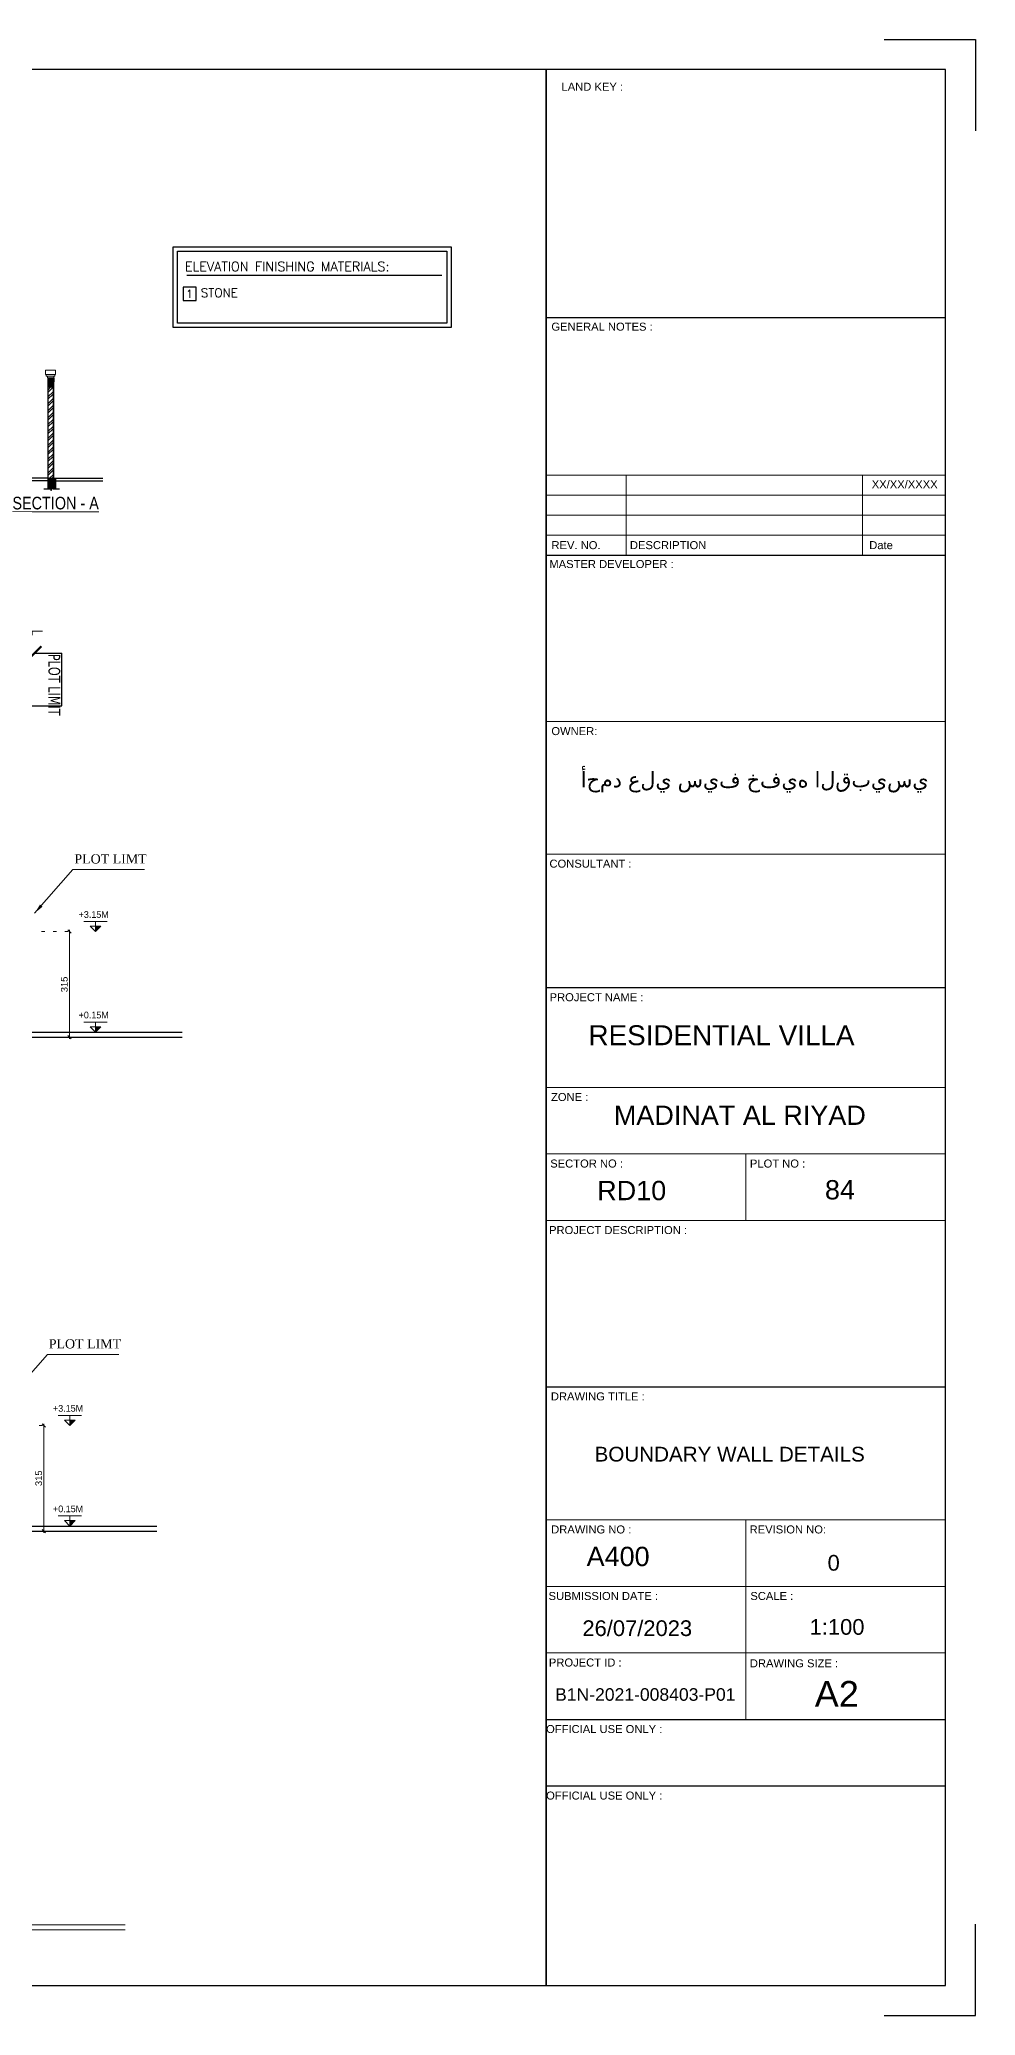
# Model space of a CAD drawing. Header units: millimetres. Extents: x -11627 to -10952, y 10244 to 10588.
# Drawn here: x -11457.9 to -11430, y 10373.9 to 10432.8 of the extents above; entities that cross this region are included whole.
import ezdxf
from ezdxf.enums import TextEntityAlignment as Align

# ---------------------------------------------------------------- set-up
doc = ezdxf.new("R2010")
doc.units = ezdxf.units.MM
doc.header["$PDMODE"] = 35
doc.linetypes.add('DOT', pattern=[0.25, 0, -0.25])
doc.layers.get('0').update_dxf_attribs({"lineweight": 5})
doc.layers.get('DEFPOINTS').update_dxf_attribs({"lineweight": 5})
for name, color, linetype in [('A-ELEV 01', 7, 'Continuous'), ('A-PLOT LIMIT', 1, 'Continuous'), ('ELE', 8, 'Continuous'), ('elev', 42, 'Continuous'), ('FRAME', 3, 'Continuous'), ('INSERT TEXT', 1, 'Continuous')]:
    doc.layers.add(name, color=color, linetype=linetype)
for name, color, linetype, lineweight in [('A-GEN DIMS INTERNAL', 86, 'Continuous', 5), ('A-LEVEL TAG', 23, 'Continuous', 9), ('BORDER A1', 7, 'Continuous', 100), ('DIM IN', 191, 'Continuous', 5), ('elev.', 42, 'Continuous', 5), ('HATCH', 8, 'Continuous', 0), ('IN LINE', 7, 'Continuous', 20), ('Notes', 32, 'Continuous', 5), ('TEXT', 30, 'Continuous', 9), ('Title Block', 7, 'Continuous', 0), ('WALL', 7, 'Continuous', 25)]:
    doc.layers.add(name, color=color, linetype=linetype, lineweight=lineweight)
doc.styles.add('Arcan Template Sheet A1$0$banda$0$BANDA AD-0705$0$ZFP', font='')
doc.styles.add('DIMTEXT', font='romans.shx', dxfattribs={"width": 0.75})
doc.styles.add('EUROROMAN', font='eur_____.pfb', dxfattribs={"width": 0.8, "height": 0.2})
doc.styles.add('Finish-Square', font='ROMANS.shx', dxfattribs={"height": 0.2})
doc.styles.add('frame', font='verdana.ttf', dxfattribs={"width": 5})
doc.styles.add('GROUND FLOOR XREF - option 3$0$STYLE1', font='arial.ttf', dxfattribs={"height": 0.2})
doc.styles.add('ROMANS', font='romans.shx', dxfattribs={"width": 0.85})
doc.styles.add('SIMPLEX', font='romans.shx', dxfattribs={"width": 0.75})
doc.styles.add('STYLE1', font='swissc.ttf')
doc.styles.add('STYLE2', font='times.ttf', dxfattribs={"height": 0.25})
doc.styles.add('T20', font='ROMANS.SHX', dxfattribs={"height": 2})
doc.styles.add('T25', font='ROMANS.SHX', dxfattribs={"height": 2.5})
doc.styles.get('Arcan Template Sheet A1$0$banda$0$BANDA AD-0705$0$ZFP').set_extended_font_data('Swis721 BT')
doc.dimstyles.new('D100', dxfattribs={"dimtxt": 0.2, "dimasz": 0.1, "dimexe": 0.18, "dimexo": 0.0625, "dimgap": 0.1, "dimtad": 1, "dimzin": 0, "dimdsep": 46, "dimtxsty": 'SIMPLEX', "dimblk": 'DOT1', "dimcen": 0.1, "dimse1": 1, "dimse2": 1, "dimclrd": 256, "dimclre": 256, "dimclrt": 256, "dimadec": 0, "dimazin": 0, "dimtfac": 5, "dimtix": 1, "dimtmove": 2, "dimatfit": 3, "dimfxl": 1, "dimtolj": 1, "dimtzin": 0, "dimlwd": -1, "dimlwe": -1, "dimarcsym": 0})
doc.dimstyles.new('DIM 100', dxfattribs={"dimtxt": 0.2, "dimasz": 0.1, "dimexe": 0.15, "dimexo": 0.2, "dimgap": 0.05, "dimtad": 1, "dimdec": 0, "dimlfac": 100, "dimzin": 1, "dimdsep": 46, "dimtxsty": 'GROUND FLOOR XREF - option 3$0$STYLE1', "dimblk": 'OBLIQUE', "dimcen": 0.02, "dimdle": 0.05, "dimclrd": 256, "dimclre": 6, "dimclrt": 3, "dimadec": 1, "dimazin": 0, "dimtfac": 0.9, "dimtdec": 0, "dimtix": 1, "dimtofl": 0, "dimtmove": 2, "dimatfit": 3, "dimldrblk": 'ARCHTICK', "dimfxl": 1, "dimtolj": 1, "dimtzin": 12, "dimlwd": -1, "dimlwe": -1, "dimarcsym": 0})
doc.dimstyles.new('DIM 100 AX', dxfattribs={"dimtxt": 0.23, "dimasz": 0.1, "dimexe": 0.15, "dimexo": 0.2, "dimgap": 0.05, "dimtad": 1, "dimdec": 0, "dimlfac": 100, "dimrnd": 5, "dimzin": 1, "dimdsep": 46, "dimtxsty": 'ROMANS', "dimblk": 'OBLIQUE', "dimcen": 0.02, "dimdle": 0.05, "dimclrd": 256, "dimclre": 6, "dimclrt": 3, "dimadec": 1, "dimazin": 0, "dimtfac": 0.9, "dimtdec": 0, "dimtix": 1, "dimtofl": 0, "dimtmove": 2, "dimatfit": 3, "dimldrblk": 'ARCHTICK', "dimfxl": 1, "dimtolj": 1, "dimtzin": 12, "dimlwd": -1, "dimlwe": -1, "dimarcsym": 0})

# ---------------------------------------------------------------- blocks, each defined once
blk = doc.blocks.new('_Oblique')
at = {"color": 0, "linetype": 'ByBlock', "lineweight": -2}
blk.add_line((-0.5, -0.5), (0.5, 0.5), dxfattribs=at)
blk = doc.blocks.new('*D471')
at = {"layer": 'A-GEN DIMS INTERNAL', "color": 6, "linetype": 'DOT', "transparency": 16777216}
for p, q in [((-11457.82962768677, 10406.2044584341), (-11456.84158199148, 10406.2044584341)), ((-11457.82962768677, 10403.0544584341), (-11456.84158199148, 10403.0544584341))]:
    blk.add_line(p, q, dxfattribs=at)
at = {"layer": 'A-GEN DIMS INTERNAL', "transparency": 16777216}
blk.add_line((-11456.99158199148, 10406.2544584341), (-11456.99158199148, 10403.0044584341), dxfattribs=at)
at = {"layer": 'DEFPOINTS', "color": 0, "transparency": 16777216}
for p in [(-11458.02962768677, 10406.2044584341), (-11458.02962768677, 10403.0544584341), (-11456.99158199148, 10403.0544584341)]:
    blk.add_point(p, dxfattribs=at)
at = {"layer": 'A-GEN DIMS INTERNAL', "transparency": 16777216, "xscale": 0.1, "yscale": 0.1, "zscale": 0.1}
for p, rotation in [((-11456.99158199148, 10406.2044584341), 90), ((-11456.99158199148, 10403.0544584341), 270)]:
    blk.add_blockref('_Oblique', p, dxfattribs=dict(at, rotation=rotation))
at = {"layer": 'A-GEN DIMS INTERNAL', "color": 3, "transparency": 16777216, "insert": (-11457.14376480185, 10404.6294584341), "char_height": 0.2, "attachment_point": 5, "rotation": 90, "style": 'GROUND FLOOR XREF - option 3$0$STYLE1'}
blk.add_mtext('\\A1;315', dxfattribs=at)
blk = doc.blocks.new('_ArchTick')
at = {"color": 0, "linetype": 'ByBlock', "const_width": 0.15}
blk.add_lwpolyline([(-0.5, -0.5), (0.5, 0.5)], dxfattribs=at)
blk = doc.blocks.new('LVL')
for p, q in [((-0.627086332190359, 0.3011678838451814), (0.06628280181503499, 0.3011678838451814)), ((-0.1210081330151809, 0.1593936321724811), (-0.4397953973601432, 0.1593936321724811)), ((-0.280401765187662, 0), (-0.4397953973601432, 0.1593936321724811)), ((-0.280401765187662, 0), (-0.280401765187662, 0.3011678838451814)), ((-0.280401765187662, 0), (-0.1210081330151809, 0.1593936321724811))]:
    blk.add_line(p, q)
blk.add_lwpolyline([(-0.4397953973601432, 0.1593936321724811), (-0.280401765187662, 0.1593936321724811), (-0.280401765187662, 0), (-0.4397953973601432, 0.1593936321724811)])
blk.add_solid([(-0.1210081330151809, 0.1593936321724811), (-0.280401765187662, 0.1593936321724811), (-0.280401765187662, 0)])
blk = doc.blocks.new('*D476')
at = {"layer": 'A-GEN DIMS INTERNAL', "color": 6, "linetype": 'DOT', "transparency": 16777216}
for p, q in [((-11458.5935197188, 10391.4693261734), (-11457.60547402353, 10391.4693261734)), ((-11458.5935197188, 10388.3193261734), (-11457.60547402353, 10388.3193261734))]:
    blk.add_line(p, q, dxfattribs=at)
at = {"layer": 'A-GEN DIMS INTERNAL', "transparency": 16777216}
blk.add_line((-11457.75547402353, 10391.5193261734), (-11457.75547402353, 10388.2693261734), dxfattribs=at)
at = {"layer": 'DEFPOINTS', "color": 0, "transparency": 16777216}
for p in [(-11458.79351971881, 10391.4693261734), (-11458.79351971881, 10388.3193261734), (-11457.75547402353, 10388.3193261734)]:
    blk.add_point(p, dxfattribs=at)
at = {"layer": 'A-GEN DIMS INTERNAL', "transparency": 16777216, "xscale": 0.1, "yscale": 0.1, "zscale": 0.1}
for p, rotation in [((-11457.75547402353, 10391.4693261734), 90), ((-11457.75547402353, 10388.3193261734), 270)]:
    blk.add_blockref('_Oblique', p, dxfattribs=dict(at, rotation=rotation))
at = {"layer": 'A-GEN DIMS INTERNAL', "color": 3, "transparency": 16777216, "insert": (-11457.90765683389, 10389.8943261734), "char_height": 0.2, "attachment_point": 5, "rotation": 90, "style": 'GROUND FLOOR XREF - option 3$0$STYLE1'}
blk.add_mtext('\\A1;315', dxfattribs=at)
blk = doc.blocks.new('DOT1')
at = {"color": 0}
for p, q in [((0, -2), (0, 1.999999999999998)), ((-2, -1.8e-15), (2, 0))]:
    blk.add_line(p, q, dxfattribs=at)
blk.add_circle((0, 0), 0.5401551902498528, dxfattribs=at)
blk = doc.blocks.new('ADM FRAME-A2')
at = {"layer": 'BORDER A1', "lineweight": 30}
blk.add_line((-11.55720879191338, 35.95839519923442), (-3.539249375363141, 35.95839519923442), dxfattribs=at)
at = {"layer": 'BORDER A1', "lineweight": 25}
for p, q in [((-11.55720879191338, 31.18808620915088), (-3.54175763401949, 31.18808620915088)), ((-11.55720879191338, 22.50196350788814), (-3.539249375363141, 22.50196350788814)), ((-11.55720879191338, 14.48400409133791), (-3.539249375363141, 14.48400409133791)), ((-11.55720879191338, 7.802371244212708), (-3.539249375363141, 7.802371244212708)), ((-11.55720879191333, 7.802371244212708), (-3.539249375363084, 7.802371244212708)), ((-11.55720879191333, 6.466044674787668), (-3.539249375363084, 6.466044674787668))]:
    blk.add_line(p, q, dxfattribs=at)
for points in [[(-4.77085482391854, 41.54461712219495), (-2.937902419121855, 41.54461712219495), (-2.937902419121855, 39.71166471725722)], [(-4.77085482391854, 1.855718010271261), (-2.937902419121855, 1.855718010271261), (-2.937902419121855, 3.688670415208946)]]:
    blk.add_lwpolyline(points, dxfattribs=at)
for points in [[(-58.52908770720353, 2.457064966512547), (-11.55720879191338, 2.457064966512547), (-11.55720879191338, 40.94327016595368), (-58.52908770720353, 40.94327016595368)], [(-3.539249375363141, 2.457064966512547), (-3.539249375363141, 40.94327016595368), (-11.55720879191338, 40.94327016595368), (-11.55720879191338, 2.457064966512547)]]:
    blk.add_lwpolyline(points, close=True, dxfattribs=at)
at = {"layer": 'IN LINE'}
for p, q in [((-3.54175763401949, 32.79569491802405), (-11.55720879191338, 32.79569491802405)), ((-9.952509628948718, 31.18808620915088), (-9.952509628948718, 32.79569491802405)), ((-5.20723332149683, 31.18808620915088), (-5.20723332149683, 32.79569491802405)), ((-3.54175763401949, 32.3937927409132), (-11.55720879191338, 32.3937927409132)), ((-3.54175763401949, 31.99189056358749), (-11.55720879191338, 31.99189056358749)), ((-3.54175763401949, 31.58998838647663), (-11.55720879191338, 31.58998838647663)), ((-3.539249375363141, 27.84726978558828), (-11.55720879191338, 27.84726978558828)), ((-11.55720879191338, 25.18461073571042), (-3.539249375363141, 25.18461073571042)), ((-11.55720879191338, 20.49747365375059), (-3.539249375363141, 20.49747365375059)), ((-11.55720879191338, 19.16114708432555), (-3.539249375363141, 19.16114708432555)), ((-7.548229083638262, 19.16114708432555), (-7.548229083638262, 17.82482051490049)), ((-11.55720879191338, 17.82482051490049), (-3.539249375363141, 17.82482051490049)), ((-11.55720879191338, 11.81135095248783), (-3.539249375363141, 11.81135095248783)), ((-7.548229083638262, 11.81135095248783), (-7.548229083638205, 7.802371244212708)), ((-11.55720879191338, 10.47502438306279), (-3.539249375363141, 10.47502438306279)), ((-11.55720879191338, 9.138697813637748), (-3.539249375363141, 9.138697813637748))]:
    blk.add_line(p, q, dxfattribs=at)
at = {"layer": 'BORDER A1', "lineweight": 0, "style": 'Arcan Template Sheet A1$0$banda$0$BANDA AD-0705$0$ZFP'}
blk.add_text('LAND KEY :', height=0.1607608709035115, dxfattribs=at).set_placement((-10.63085511123967, 40.59618018170244), align=Align.MIDDLE_CENTER)
at = {"layer": 'INSERT TEXT', "style": 'Arcan Template Sheet A1$0$banda$0$BANDA AD-0705$0$ZFP'}
for s, height, p in [('XX/XX/XXXX', 0.1607608709035115, (-4.358763215895806, 32.61060883172784)), ('RESIDENTIAL VILLA', 0.4, (-8.037136780618312, 21.54467487073379)), ('0', 0.3151046884762461, (-5.784865956469503, 10.94798445973309)), ('26/07/2023', 0.3151046884762461, (-9.728185766383604, 9.634870946796113)), ('1:100', 0.3151046884762461, (-5.716787789140426, 9.660688974177432)), ('A2', 0.518387006101478, (-5.722120053549361, 8.314824306693012))]:
    blk.add_text(s, height=height, dxfattribs=at).set_placement(p, align=Align.MIDDLE_CENTER)
for s, height, p in [('MADINAT AL RIYAD', 0.388, (-10.19813072607047, 19.74402050400663)), ('RD10', 0.388, (-10.53275139358266, 18.2318609410749)), ('84', 0.388, (-5.960286476429019, 18.24690305868209)), ('B1N-2021-008403-P01', 0.2520837507809969, (-11.37798676728884, 8.177266476946347))]:
    blk.add_text(s, height=height, dxfattribs=at).set_placement(p)
at = {"layer": 'INSERT TEXT', "insert": (-7.370570405879334, 26.84021346803456), "char_height": 0.3151046884762461, "width": 7.019454835871628, "attachment_point": 2, "style": 'Arcan Template Sheet A1$0$banda$0$BANDA AD-0705$0$ZFP'}
blk.add_mtext('{\\fArial|b0|i0|c178|p34;أحمد علي سيف خفيه القبيسي}', dxfattribs=at)
at = {"layer": 'TEXT', "style": 'Arcan Template Sheet A1$0$banda$0$BANDA AD-0705$0$ZFP'}
for s, p in [('GENERAL NOTES :', (-10.43573254402918, 35.77722570410906)), ('REV. NO.', (-10.9581003597016, 31.38903729759885)), ('DESCRIPTION', (-9.108748005406397, 31.38903729759885)), ('Date', (-4.833748451445871, 31.38903729759885)), ('MASTER DEVELOPER :', (-10.24487569190012, 31.0091483762083)), ('OWNER:', (-10.99111697052294, 27.65398826013663)), ('CONSULTANT :', (-10.66746702981391, 24.99132921025877)), ('PROJECT NAME :', (-10.54648070444262, 22.3086819824365)), ('ZONE :', (-11.08541026132232, 20.30419212829894)), ('SECTOR NO :', (-10.74538955982885, 18.9678655588739)), ('PLOT NO :', (-6.911430037255286, 18.9678655588739)), ('PROJECT DESCRIPTION :', (-10.11382021748008, 17.63153898944887)), ('DRAWING TITLE :', (-10.52078321896852, 14.29072256588626)), ('DRAWING NO :', (-10.65230714511503, 11.61806942703618)), ('REVISION NO:', (-6.705081309653167, 11.61806942703618)), ('SUBMISSION DATE :', (-10.41117977248237, 10.28174285761114)), ('SCALE :', (-7.026939050318617, 10.28174285761114)), ('PROJECT ID :', (-10.77287075656187, 8.945416288186095)), ('DRAWING SIZE :', (-6.581590210781002, 8.92949729009348)), ('OFFICIAL USE ONLY :', (-10.39164044649465, 7.609089718761055)), ('OFFICIAL USE ONLY :', (-10.39164044649465, 6.272763149336015))]:
    blk.add_text(s, height=0.1607608709035115, dxfattribs=at).set_placement(p, align=Align.MIDDLE_CENTER)
blk = doc.blocks.new('Finish-Square')
at = {"color": 0}
blk.add_lwpolyline([(-0.1500000000000057, -0.1500000000000057), (0.1500000000000057, -0.1500000000000057), (0.1500000000000057, 0.1500000000000057), (-0.1500000000000057, 0.1500000000000057)], close=True, dxfattribs=at)
at = {"color": 0, "style": 'Finish-Square'}
blk.add_attdef('1', text='', height=0.18, dxfattribs=at).set_placement((0, 0), align=Align.MIDDLE_CENTER)
blk = doc.blocks.new('*U28')
blk.add_lwpolyline([(0.7999999999999999, 0.7499999999999987), (0.7999999999999999, -0.7997770360145069), (-0.7498983993593211, -0.800222963985493)])
at = {"style": 'DIMTEXT', "width": 0.75}
blk.add_attdef('F.F.L', (0.8462931755088263, -0.8272694139675281), '', height=0.3375, dxfattribs=at)
for points in [[(-1.165734175856414e-15, 0.75), (0.7999999999999999, 0.7499999999999987)], [(-0.7498983993593196, 0), (-0.7498983993593211, -0.800222963985493)]]:
    blk.add_leader(points, dimstyle='DIM 100 AX', override={"dimasz": 0.4, "dimtad": 0})

msp = doc.modelspace()

# ---------------------------------------------------------------- hatches: boundary and pattern name
at = {"layer": 'HATCH'}
h = msp.add_hatch(dxfattribs=at)
h.set_pattern_fill('ANSI31', color=256, scale=0.1363636363637186, style=0)
h.set_pattern_definition([(45, (-12126.25660333735, 10689.39780508845), (-0.01205295649750524, 0.01205295649750524), [])])
h.paths.add_polyline_path([(-11457.48154315008, 10422.61455415442), (-11457.4585161032, 10422.61455415442), (-11457.4585161032, 10422.7314372713), (-11457.63738730593, 10422.7314372713), (-11457.63738730593, 10422.45870999858), (-11457.48154315008, 10422.45870999858)])
h = msp.add_hatch(dxfattribs=at)
h.set_pattern_fill('ANSI32', color=256, scale=0.3896103896106246, style=0)
h.set_pattern_definition([(45, (-12126.25660333735, 10689.12507781572), (-0.103311055692902, 0.1033110556929021), []), (45, (-12126.18772930034, 10689.12507781572), (-0.103311055692902, 0.1033110556929021), [])])
h.paths.add_polyline_path([(-11457.48154315008, 10422.45870999858), (-11457.63738730593, 10422.45870999858), (-11457.63738730593, 10419.7314372713), (-11457.48154315008, 10419.7314372713)])
h = msp.add_hatch(dxfattribs=at)
h.set_pattern_fill('ANSI31', color=256, scale=0.1363636363637186, style=0)
h.set_pattern_definition([(45, (-11903.7464856907, 10462.84471511127), (-0.01205295649750523, 0.01205295649750524), [])])
h.paths.add_polyline_path([(-11457.40362107217, 10419.7314372713), (-11457.63738730593, 10419.7314372713), (-11457.63738730593, 10419.41763144322), (-11457.56013338062, 10419.41763144322), (-11457.54065286115, 10419.36509301004), (-11457.50169182219, 10419.4701698764), (-11457.48221130271, 10419.41763144322), (-11457.40362107217, 10419.41763144322)])

# ---------------------------------------------------------------- linework, layer by layer
for p, q in [((-11457.70363362507, 10422.95407420717), (-11457.40609608373, 10422.95407420717)), ((-11457.42505935356, 10422.83078969926), (-11457.70363362507, 10422.83078969926)), ((-11457.46016524927, 10422.7814372713), (-11457.68467035525, 10422.7814372713)), ((-11457.64956445954, 10422.7314372713, 1.32604668866535e-08), (-11457.64956445954, 10422.7814372713)), ((-11457.64956445954, 10422.7314372713, 1.326046688619704e-08), (-11457.46016524927, 10422.73143727131, 1.326046688535246e-08)), ((-11457.46016524927, 10422.7314372713, 1.32604668866535e-08), (-11457.46016524927, 10422.7814372713)), ((-11457.46016524927, 10422.61455415442, 4.425812984966958e-08), (-11457.46016524927, 10419.7314372713))]:
    msp.add_line(p, q)
for points in [[(-11457.70363362507, 10422.95407420717), (-11457.70363362507, 10422.83078969926), (-11457.68467035525, 10422.83078969926), (-11457.68467035525, 10422.7814372713), (-11457.64956445954, 10422.7814372713)], [(-11457.40609608373, 10422.95407420717), (-11457.40609608373, 10422.83078969926), (-11457.42505935356, 10422.83078969926), (-11457.42505935356, 10422.7814372713), (-11457.46016524927, 10422.7814372713)]]:
    msp.add_lwpolyline(points)
at = {"layer": 'A-ELEV 01'}
for p, q in [((-11489.03897994411, 10403.20445843409), (-11453.6254076468, 10403.20445843409)), ((-11502.44825334614, 10403.0544584341), (-11453.6254076468, 10403.0544584341)), ((-11489.80287197615, 10388.4693261734), (-11454.38929967884, 10388.4693261734)), ((-11503.21214537818, 10388.3193261734), (-11454.38929967884, 10388.3193261734))]:
    msp.add_line(p, q, dxfattribs=at)
at = {"layer": 'DIM IN'}
msp.add_lwpolyline([(-11457.79204184407, 10415.16870225871), (-11458.10475848326, 10415.16870225871), (-11458.10475848326, 10415.0532995337), (-11458.1404058611, 10415.32570590786), (-11458.1404058611, 10415.16867384807), (-11458.37696394003, 10415.16867384807)], dxfattribs=at)
at = {"layer": 'ELE'}
for p, q in [((-11457.63738730593, 10419.7314372713), (-11459.04297676515, 10419.7314372713)), ((-11457.40362107217, 10419.7314372713), (-11455.99803161294, 10419.7314372713))]:
    msp.add_line(p, q, dxfattribs=at)
at = {"layer": 'elev', "linetype": 'Continuous'}
msp.add_lwpolyline([(-11457.75794288397, 10419.41763144322), (-11457.56013338062, 10419.41763144322), (-11457.54065286115, 10419.36509301004), (-11457.50169182219, 10419.4701698764), (-11457.48221130271, 10419.41763144322), (-11457.28451349294, 10419.41763144322)], dxfattribs=at)
at = {"layer": 'elev.'}
for p, q in [((-11502.41938889433, 10376.57199764473), (-11455.32678643399, 10376.57199764473)), ((-11502.41938889433, 10376.42199764473), (-11455.32678643399, 10376.42199764473))]:
    msp.add_line(p, q, dxfattribs=at)
at = {"layer": 'FRAME', "color": 3}
for p, q in [((-11453.89951979272, 10426.63573519665), (-11445.60502727723, 10426.63573519665)), ((-11453.89951979272, 10424.2308791358), (-11453.89951979272, 10426.63573519665)), ((-11445.60502727723, 10426.63573519665), (-11445.60502727723, 10424.2308791358)), ((-11453.48940198319, 10425.79684476125), (-11445.88263874934, 10425.79684476125)), ((-11445.60502727723, 10424.2308791358), (-11453.89951979272, 10424.2308791358))]:
    msp.add_line(p, q, dxfattribs=at)
at = {"layer": 'FRAME', "color": 6}
for p, q in [((-11453.76920958473, 10426.50542498865), (-11445.73533748523, 10426.50542498865)), ((-11453.76920958473, 10424.3611893438), (-11453.76920958473, 10426.50542498865)), ((-11445.73533748523, 10426.50542498865), (-11445.73533748523, 10424.3611893438)), ((-11445.73533748523, 10424.3611893438), (-11453.76920958473, 10424.3611893438))]:
    msp.add_line(p, q, dxfattribs=at)
at = {"layer": 'Notes'}
for p, q in [((-11456.886681158, 10408.05999339327, 5.548412302715146), (-11454.7532122162, 10408.05999339327, 5.548412302715146)), ((-11457.65057319005, 10393.58984665636, 5.548412303032777), (-11455.51710424824, 10393.58984665636, 5.548412303032777))]:
    msp.add_line(p, q, dxfattribs=at)
at = {"layer": 'WALL'}
for p, q in [((-11457.63738730593, 10422.7314372713), (-11457.4585161032, 10422.7314372713)), ((-11457.63738730593, 10422.7314372713), (-11457.63738730593, 10419.41763144322)), ((-11457.48154315008, 10422.61455415442), (-11457.4585161032, 10422.61455415442)), ((-11457.48154315008, 10422.61455415442), (-11457.48154315008, 10419.7314372713)), ((-11457.4585161032, 10422.7314372713), (-11457.4585161032, 10422.61455415442)), ((-11457.63738730593, 10422.45870999858), (-11457.48154315008, 10422.45870999858)), ((-11457.63738730593, 10419.7314372713), (-11457.40362107217, 10419.7314372713)), ((-11457.40362107217, 10419.7314372713), (-11457.40362107217, 10419.41763144322)), ((-11457.63738730593, 10419.65351519338), (-11459.04297676515, 10419.65351519338)), ((-11457.40362107217, 10419.65351519338), (-11455.99803161294, 10419.65351519338))]:
    msp.add_line(p, q, dxfattribs=at)

# ---------------------------------------------------------------- block references
at = {"layer": 'A-LEVEL TAG'}
for p in [(-11455.93242968237, 10406.20445843409), (-11455.93242968237, 10403.20445843409), (-11456.69632171441, 10391.4693261734), (-11456.69632171441, 10388.4693261734)]:
    msp.add_blockref('LVL', p, dxfattribs=at)
at = {"layer": 'A-PLOT LIMIT'}
ref = msp.add_blockref('*U28', (-11458.02962768676, 10413.75476122507), dxfattribs=dict(at, xscale=-1.016, yscale=1.016, zscale=1.016, rotation=90))
ref.add_attrib('%%P0.00', 'PLOT LIMIT', (-11457.61660085399, 10414.4955841258), dxfattribs={"layer": '0', "color": 0, "linetype": 'Continuous', "height": 0.35, "rotation": 270, "style": 'frame', "width": 0.7})
at = {"layer": 'FRAME', "color": 6, "xscale": 1.30310208, "yscale": 1.30310208, "zscale": 1.30310208}
msp.add_blockref('Finish-Square', (-11453.40592865441, 10425.23805810037), dxfattribs=at).add_auto_attribs({'1': '1'})
at = {"layer": 'Title Block', "xscale": 1.485590213708992, "yscale": 1.485590213708992, "zscale": 1.485590213708992}
msp.add_blockref('ADM FRAME-A2', (-11425.60271510198, 10371.10688197728), dxfattribs=at)

# ---------------------------------------------------------------- texts
at = {"layer": 'A-LEVEL TAG', "style": 'EUROROMAN'}
for s, p in [('+3.15M', (-11456.71794093344, 10406.61564604062)), ('+0.15M', (-11456.71794093344, 10403.61564604062)), ('+3.15M', (-11457.48183296548, 10391.88051377993)), ('+0.15M', (-11457.48183296548, 10388.88051377993))]:
    msp.add_text(s, height=0.2, dxfattribs=at).set_placement(p)
at = {"layer": 'FRAME', "color": 3}
for s, height, style, p in [('ELEVATION FINISHING MATERIALS:', 0.2785380695999999, 'T25', (-11453.54719280705, 10426.052146676)), ('STONE', 0.260620416, 'T20', (-11453.07236625845, 10425.26875748564))]:
    msp.add_text(s, height=height, dxfattribs=dict(at, style=style)).set_placement(p, align=Align.MIDDLE_LEFT)
at = {"layer": 'INSERT TEXT', "style": 'Arcan Template Sheet A1$0$banda$0$BANDA AD-0705$0$ZFP'}
msp.add_text('BOUNDARY WALL DETAILS', height=0.4400000000000001, dxfattribs=at).set_placement((-11437.29778759049, 10390.61339956535), align=Align.MIDDLE_CENTER)
msp.add_text('A400', height=0.5764090029190891, dxfattribs=at).set_placement((-11441.56621770452, 10387.27329616159))
at = {"layer": 'Notes', "style": 'STYLE2'}
for p in [(-11455.76527637335, 10408.37618454745), (-11456.52916840539, 10393.90603781055)]:
    msp.add_text('PLOT LIMT', height=0.2749174853831304, dxfattribs=at).set_placement(p, align=Align.MIDDLE_CENTER)
at = {"layer": 'TEXT', "style": 'STYLE1'}
msp.add_text('%%USECTION - A', height=0.3750319267637386, dxfattribs=at).set_placement((-11457.40362212846, 10418.9921014298), align=Align.MIDDLE_CENTER)

# ---------------------------------------------------------------- dimensions: what is measured, and where the dimension line sits
at = {"layer": 'A-GEN DIMS INTERNAL'}
for base, p1, p2, picture, middle in [((-11456.99158199148, 10403.0544584341), (-11458.02962768676, 10406.20445843409), (-11458.02962768676, 10403.0544584341), '*D471', (-11457.14376480185, 10404.6294584341)), ((-11457.75547402353, 10388.3193261734), (-11458.7935197188, 10391.4693261734), (-11458.7935197188, 10388.3193261734), '*D476', (-11457.90765683389, 10389.8943261734))]:
    dim = msp.add_linear_dim(base=base, p1=p1, p2=p2, angle=90, dimstyle='DIM 100', dxfattribs=at)
    dim.commit()
    dim.dimension.update_dxf_attribs({"geometry": picture, "text_midpoint": middle})

# ---------------------------------------------------------------- leaders
at = {"layer": 'Notes'}
for points in [[(-11458.0295033079, 10406.75586529083, 5.548412302715146), (-11456.886681158, 10408.05999339327, 5.548412302715146)], [(-11458.79339533994, 10392.28571855392, 5.548412303032777), (-11457.65057319005, 10393.58984665636, 5.548412303032777)]]:
    msp.add_leader(points, dimstyle='D100', override={"dimasz": 0.3, "dimfxl": 0, "dimfxlon": 1, "dimarcsym": 1}, dxfattribs=at)

doc.saveas('drawing.dxf')
